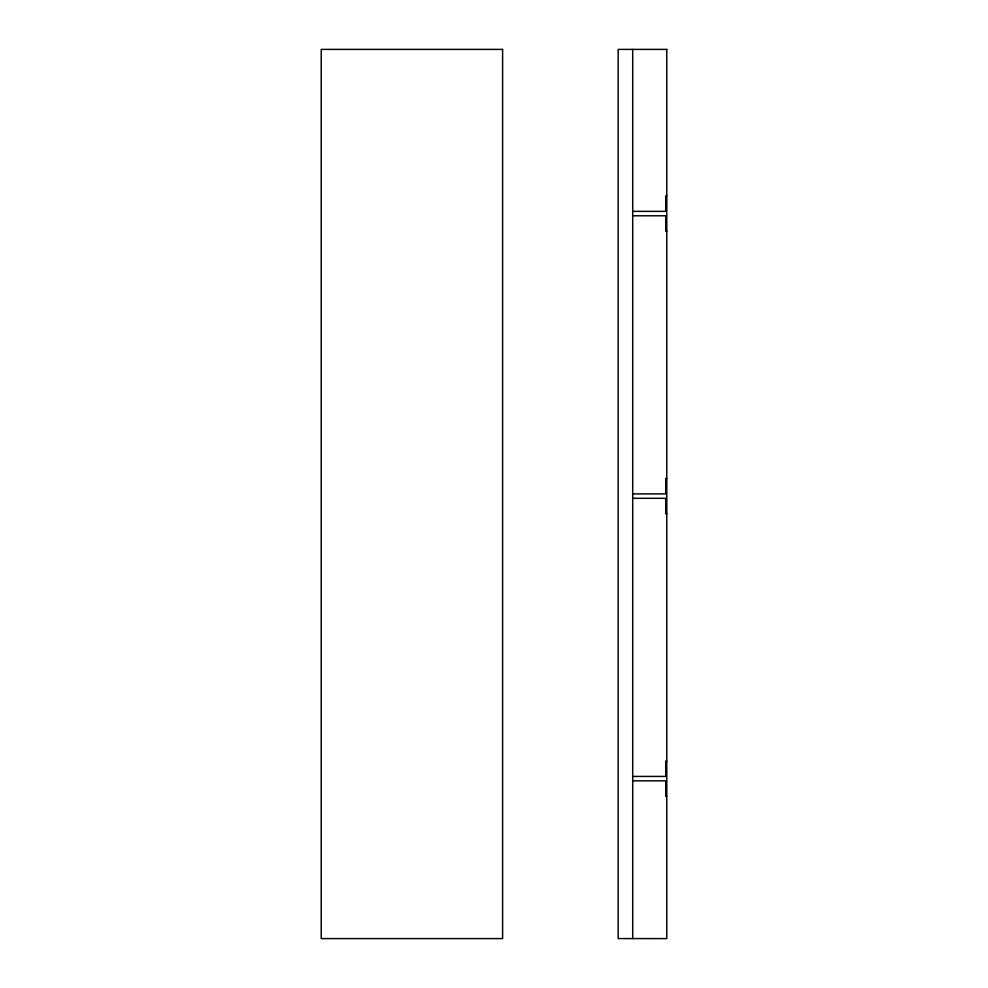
<?xml version="1.0" encoding="UTF-8"?>
<svg xmlns="http://www.w3.org/2000/svg" width="988" height="988" viewBox="0 0 988 988"><rect width="100%" height="100%" fill="white"/><g stroke="black" fill="none" stroke-linecap="round" stroke-linejoin="round"><path stroke-width="1.48" d="M666.777 195.908L665.727 195.908L665.727 211.358L632.703 211.358M632.703 215.779L665.727 215.779L665.727 231.229L666.777 231.229M666.777 478.451L665.727 478.451L665.727 493.901L632.703 493.901M632.703 498.31L665.727 498.31L665.727 513.76L666.777 513.76M666.777 760.982L665.727 760.982L665.727 776.432L632.703 776.432M632.703 780.853L665.727 780.853L665.727 796.303L666.777 796.303M632.703 49.4L632.703 938.6M502.608 49.4L321.224 49.4L321.224 938.6L502.608 938.6L502.608 49.4M666.777 49.4L618.179 49.4L618.179 938.575L666.777 938.6L666.777 49.4"/></g></svg>
